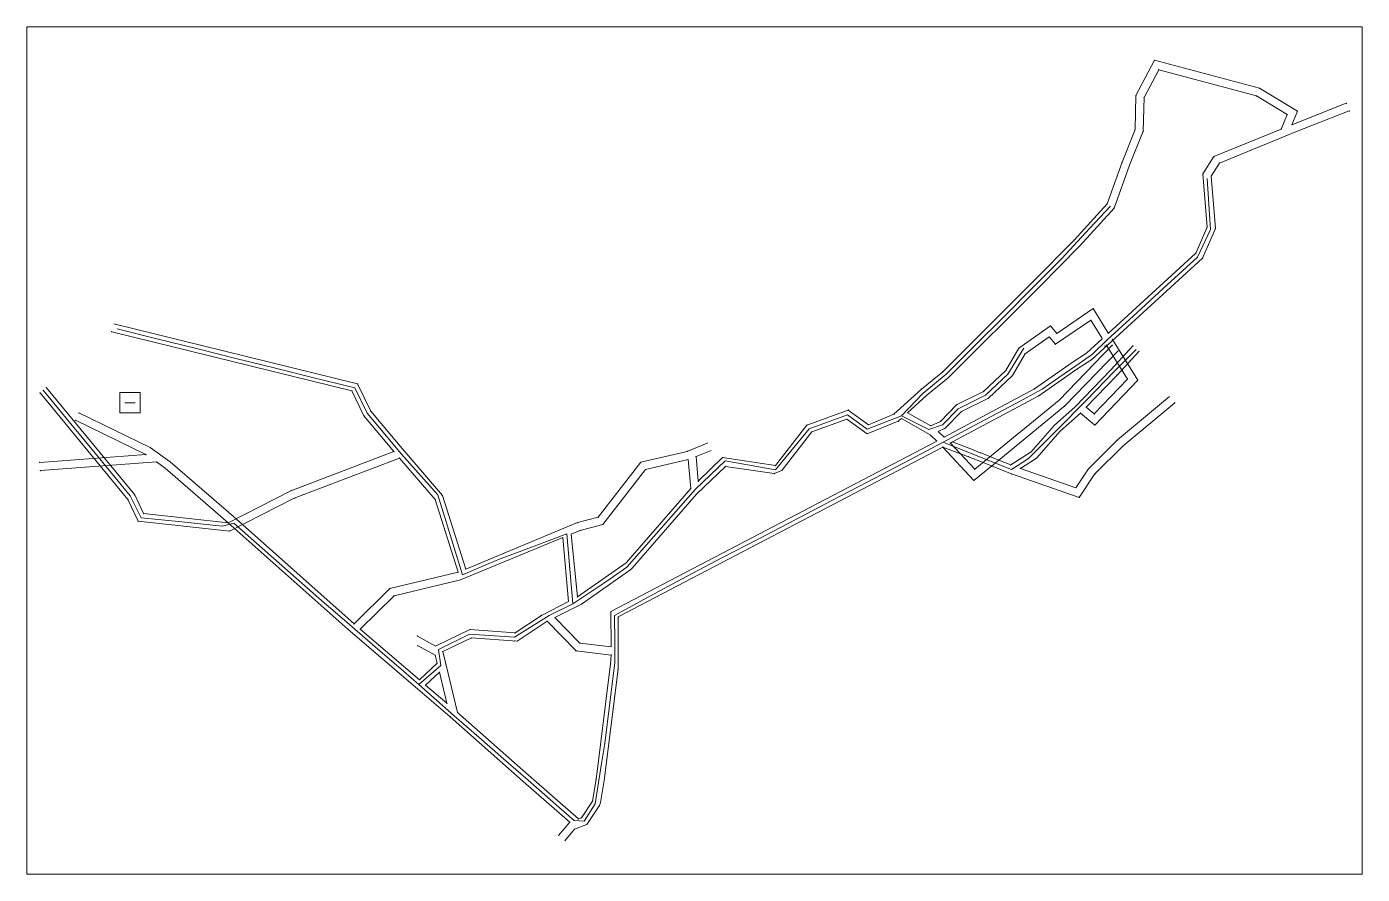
# Paper-space layout 'Layout1' of a CAD drawing. Header units: metres. Extents: x 40 to 364, y 26 to 231.
# The model-space entities are those that its viewports show. They can reach past a viewport. Long polylines and large blocks are cut down to what shows.
import ezdxf

# ---------------------------------------------------------------- set-up
doc = ezdxf.new("R2010")
doc.units = ezdxf.units.M
doc.layers.get('0').update_dxf_attribs({"color": 5, "lineweight": 0})
for name, color, linetype, lineweight in [('BASYUKARiLAR_DUZENLE', 22, 'Continuous', 0), ('DESENDRE_DUZENLEME', 1, 'Continuous', 0), ('GEOFENCE', 3, 'Continuous', 0), ('INIT_COORD', 5, 'Continuous', 0), ('LAGiM_DUZENLEME', 4, 'Continuous', 0), ('TABAN_YOLU_DUZENLEME', 1, 'Continuous', 0), ('YENI_NOKTA_DUZENLEME', 1, 'Continuous', 0)]:
    doc.layers.add(name, color=color, linetype=linetype, lineweight=lineweight)

msp = doc.modelspace()

# ---------------------------------------------------------------- linework, layer by layer
at = {"layer": 'BASYUKARiLAR_DUZENLE', "lineweight": 0}
for p, q in [((415661.58, 4527719.25, 496.1), (415713.01, 4527705.48, 472.55)), ((415713.01, 4527705.48, 472.55), (415731.56, 4527694.27, 458.23)), ((415630.3, 4527591.9, 501), (415635.64, 4527583.31, 463.87)), ((415609.89, 4527583.72, 495.2), (415612.97, 4527580.1, 501.4)), ((415637.82, 4527579.81, 501), (415648.29, 4527562.98, 463.87)), ((415537.49, 4527543.72, 494.55), (415551.67, 4527535.67, 495)), ((415551.67, 4527535.67, 495), (415554.81, 4527532.66, 457.45)), ((415434.31, 4527509.45, 493.91), (415433.01, 4527523.6, 522.1)), ((415573.05, 4527513.43, 495.19), (415557.86, 4527529.74, 457.45)), ((415364, 4527444.4, 493.81), (415378.18, 4527429.88, 470.03)), ((415378.18, 4527429.88, 470.03), (415395.41, 4527427.88, 456.3))]:
    msp.add_line(p, q, dxfattribs=at)
at = {"layer": 'DESENDRE_DUZENLEME', "lineweight": 0}
for p, q in [((415268.29, 4527557.21, 566.34), (415274.17, 4527545.09, 560.49)), ((415271.07, 4527560.64, 566.34), (415277.55, 4527547.29, 560.49)), ((415274.17, 4527545.09, 560.49), (415288.93, 4527527.55, 554.25)), ((415277.55, 4527547.29, 560.49), (415291.98, 4527530.14, 554.25)), ((415291.98, 4527530.14, 554.25), (415312.69, 4527505.98, 539.5)), ((415291.7, 4527524.33, 554.25), (415309.13, 4527503.99, 539.5)), ((415176.86, 4527519.4, 570.2), (415207.68, 4527492.7, 553.6)), ((415179.33, 4527522.55, 570.2), (415210.32, 4527495.7, 553.6)), ((415309.13, 4527503.99, 539.5), (415320.36, 4527468.45, 521.65)), ((415312.69, 4527505.98, 539.5), (415324.07, 4527469.98, 521.65)), ((415207.68, 4527492.7, 553.6), (415266.51, 4527440.32, 521)), ((415210.32, 4527495.7, 553.6), (415269.36, 4527443.14, 521)), ((415300.44, 4527411.31, 500.77), (415266.51, 4527440.32, 521)), ((415272.42, 4527440.53, 521), (415301.39, 4527415.77, 500.77)), ((415304.45, 4527413.15, 500.77), (415314.87, 4527404.24, 492.77)), ((415316.48, 4527397.6, 492.77), (415300.44, 4527411.31, 500.77)), ((415320.07, 4527399.76, 492.77), (415354.87, 4527368.98, 456.25)), ((415316.48, 4527397.6, 492.77), (415352.22, 4527365.99, 456.25))]:
    msp.add_line(p, q, dxfattribs=at)
msp.add_point((415379.28, 4527347.59, 456.5), dxfattribs=at)
at = {"layer": 'GEOFENCE'}
for p, q in [((415687.68, 4527656.26, 458), (415687.37, 4527661.25, 458)), ((415688.93, 4527636.3, 457.99), (415687.68, 4527656.26, 458)), ((415629.68, 4527636.75, 495.55), (415639.89, 4527647.74, 495.6)), ((415616.07, 4527622.1, 495.49), (415629.68, 4527636.75, 495.55)), ((415682.54, 4527622.73, 457.91), (415688.93, 4527636.3, 457.99)), ((415601.94, 4527607.94, 495.35), (415616.07, 4527622.1, 495.49)), ((415667.78, 4527609.24, 457.79), (415682.54, 4527622.73, 457.91)), ((415653.02, 4527595.74, 457.66), (415667.78, 4527609.24, 457.79)), ((415587.82, 4527593.78, 495.22), (415601.94, 4527607.94, 495.35)), ((415638.26, 4527582.25, 457.53), (415653.02, 4527595.74, 457.66)), ((415573.68, 4527579.64, 495.06), (415587.82, 4527593.78, 495.22)), ((415172.71, 4527582.84, 565.43), (415153.3, 4527587.66, 565.27)), ((415192.12, 4527578.02, 565.6), (415172.71, 4527582.84, 565.43)), ((415211.53, 4527573.21, 565.77), (415192.12, 4527578.02, 565.6)), ((415559.53, 4527565.5, 494.89), (415573.68, 4527579.64, 495.06)), ((415589.68, 4527565.43, 495.17), (415597.46, 4527578.26, 495.12)), ((415631.08, 4527575.28, 457.46), (415638.26, 4527582.25, 457.53)), ((415641.89, 4527566.97, 457.97), (415652.52, 4527577.56, 457.98)), ((415230.94, 4527568.39, 565.93), (415211.53, 4527573.21, 565.77)), ((415614.71, 4527563.8, 457.46), (415622.9, 4527569.54, 457.46)), ((415622.9, 4527569.54, 457.46), (415631.08, 4527575.28, 457.46)), ((415250.35, 4527563.57, 566.1), (415230.94, 4527568.39, 565.93)), ((415269.76, 4527558.75, 566.26), (415250.35, 4527563.57, 566.1)), ((415547.98, 4527555.94, 494.6), (415559.53, 4527565.5, 494.89)), ((415578.74, 4527555.18, 495.17), (415589.68, 4527565.43, 495.17)), ((415606.53, 4527558.05, 457.46), (415614.71, 4527563.8, 457.46)), ((415628.04, 4527552.54, 457.97), (415641.89, 4527566.97, 457.97)), ((415117.13, 4527557.57, 554.09), (415129.85, 4527542.13, 553.77)), ((415275.79, 4527546.28, 560.52), (415269.76, 4527558.75, 566.26)), ((415593.3, 4527550.98, 457.45), (415606.53, 4527558.05, 457.46)), ((415157.11, 4527551.44, 570.38), (415162.11, 4527551.44, 570.38)), ((415537.59, 4527545.12, 494.56), (415547.98, 4527555.94, 494.6)), ((415565.36, 4527548.39, 495.17), (415578.74, 4527555.18, 495.17)), ((415575.67, 4527541.54, 457.45), (415593.3, 4527550.98, 457.45)), ((415613.94, 4527538.36, 457.84), (415628.04, 4527552.54, 457.97)), ((415280.15, 4527541.1, 558.75), (415275.79, 4527546.28, 560.52)), ((415492.31, 4527538.67, 495.95), (415511.04, 4527545.54, 494.52)), ((415511.04, 4527545.54, 494.52), (415520.82, 4527538.58, 494.5)), ((415520.82, 4527538.58, 494.5), (415537.59, 4527545.12, 494.56)), ((415537.59, 4527545.12, 494.56), (415550.98, 4527538.37, 494.97)), ((415557.62, 4527540.57, 495.12), (415565.36, 4527548.39, 495.17)), ((415129.85, 4527542.13, 553.77), (415142.56, 4527526.7, 553.45)), ((415292.63, 4527526.3, 553.71), (415280.15, 4527541.1, 558.75)), ((415475.81, 4527518.66, 494.12), (415492.31, 4527538.67, 495.95)), ((415550.98, 4527538.37, 494.97), (415557.62, 4527540.57, 495.12)), ((415558.04, 4527532.09, 457.46), (415575.67, 4527541.54, 457.45)), ((415599.83, 4527524.18, 457.71), (415613.94, 4527538.36, 457.84)), ((415538.55, 4527521.89, 457.36), (415558.04, 4527532.09, 457.46)), ((415558.04, 4527532.09, 457.46), (415576.61, 4527524.67, 457.47)), ((415142.56, 4527526.7, 553.45), (415155.27, 4527511.26, 553.13)), ((415310.49, 4527506.37, 540.15), (415292.63, 4527526.3, 553.71)), ((415576.61, 4527524.67, 457.47), (415591.46, 4527518.72, 457.7)), ((415591.46, 4527518.72, 457.7), (415599.83, 4527524.18, 457.71)), ((415436.73, 4527509.17, 493.92), (415451.19, 4527522.99, 494)), ((415451.19, 4527522.99, 494), (415475.81, 4527518.66, 494.12)), ((415520.83, 4527512.61, 457.27), (415538.55, 4527521.89, 457.36)), ((415155.27, 4527511.26, 553.13), (415159.72, 4527505.86, 553.01)), ((415503.11, 4527503.33, 457.19), (415520.83, 4527512.61, 457.27)), ((415159.72, 4527505.86, 553.01), (415165.05, 4527495.11, 553)), ((415317.16, 4527484.57, 529.88), (415310.49, 4527506.37, 540.15)), ((415429.47, 4527500.91, 493.86), (415436.73, 4527509.17, 493.92)), ((415416.26, 4527485.89, 493.74), (415429.47, 4527500.91, 493.86)), ((415485.4, 4527494.05, 457.1), (415503.11, 4527503.33, 457.19)), ((415165.05, 4527495.11, 553), (415184.94, 4527493.04, 553.28)), ((415184.94, 4527493.04, 553.28), (415204.83, 4527490.98, 553.55)), ((415204.83, 4527490.98, 553.55), (415210.54, 4527492.52, 552.52)), ((415210.54, 4527492.52, 552.52), (415224.41, 4527480.28, 544.93)), ((415467.66, 4527484.81, 457.01), (415485.4, 4527494.05, 457.1)), ((415322.5, 4527467.14, 521.67), (415317.16, 4527484.57, 529.88)), ((415373.65, 4527487.25, 522.78), (415350.24, 4527478.5, 521.95)), ((415375.28, 4527468.16, 506.72), (415373.65, 4527487.25, 522.78)), ((415403.06, 4527470.86, 493.63), (415416.26, 4527485.89, 493.74)), ((415449.92, 4527475.57, 456.92), (415467.66, 4527484.81, 457.01)), ((415224.41, 4527480.28, 544.93), (415238.28, 4527468.03, 537.33)), ((415350.24, 4527478.5, 521.95), (415340.88, 4527475.01, 521.61)), ((415340.88, 4527475.01, 521.61), (415331.69, 4527471.07, 521.64)), ((415432.19, 4527466.32, 456.84), (415449.92, 4527475.57, 456.92)), ((415238.28, 4527468.03, 537.33), (415252.16, 4527455.79, 529.74)), ((415331.69, 4527471.07, 521.64), (415322.5, 4527467.14, 521.67)), ((415376.59, 4527452.89, 493.87), (415375.28, 4527468.16, 506.72)), ((415393.13, 4527464.12, 493.72), (415403.06, 4527470.86, 493.63)), ((415414.61, 4527456.79, 456.74), (415432.19, 4527466.32, 456.84)), ((415376.59, 4527452.89, 493.87), (415393.13, 4527464.12, 493.72)), ((415252.16, 4527455.79, 529.74), (415265.95, 4527443.84, 521.56)), ((415364.88, 4527447.23, 493.91), (415376.59, 4527452.89, 493.87)), ((415397.03, 4527447.25, 456.65), (415414.61, 4527456.79, 456.74)), ((415347.92, 4527436.68, 492.99), (415364.88, 4527447.23, 493.91)), ((415397.14, 4527434.26, 456.45), (415397.03, 4527447.25, 456.65)), ((415265.95, 4527443.84, 521.56), (415279.73, 4527431.88, 513.38)), ((415310.69, 4527430.59, 492.81), (415325.96, 4527438.06, 492.61)), ((415325.96, 4527438.06, 492.61), (415347.92, 4527436.68, 492.99)), ((415397.09, 4527424.26, 456.29), (415397.14, 4527434.26, 456.45)), ((415279.73, 4527431.88, 513.38), (415293.52, 4527419.93, 505.19)), ((415311.93, 4527422.78, 491.58), (415310.69, 4527430.59, 492.81)), ((415293.52, 4527419.93, 505.19), (415301.11, 4527413.35, 500.69)), ((415301.11, 4527413.35, 500.69), (415311.93, 4527422.78, 491.58)), ((415394.67, 4527404.41, 456.38), (415397.09, 4527424.26, 456.29)), ((415301.11, 4527413.35, 500.69), (415318.47, 4527398.07, 491.2)), ((415392.24, 4527384.55, 456.48), (415394.67, 4527404.41, 456.38)), ((415318.47, 4527398.07, 491.2), (415330.52, 4527387.56, 479.19)), ((415330.52, 4527387.56, 479.19), (415342.57, 4527377.05, 467.18)), ((415390.67, 4527374.68, 456.48), (415392.24, 4527384.55, 456.48)), ((415342.57, 4527377.05, 467.18), (415354.63, 4527366.54, 455.17)), ((415387.53, 4527354.93, 456.5), (415390.67, 4527374.68, 456.48)), ((415354.63, 4527366.54, 455.17), (415369.65, 4527353.37, 456.08)), ((415382.15, 4527346.49, 456.5), (415387.53, 4527354.93, 456.5)), ((415369.65, 4527353.37, 456.08), (415377.16, 4527346.78, 456.54)), ((415377.16, 4527346.78, 456.54), (415382.15, 4527346.49, 456.5))]:
    msp.add_line(p, q, dxfattribs=at)
at = {"layer": 'INIT_COORD'}
msp.add_point((415117.13, 4527557.57, 554.09), dxfattribs=at)
at = {"layer": 'LAGiM_DUZENLEME', "lineweight": 0}
for p, q in [((415151.64, 4527590.13, 565.25), (415271.07, 4527560.64, 566.34)), ((415150.68, 4527586.25, 565.25), (415268.29, 4527557.21, 566.34)), ((415158.56, 4527504.13, 553), (415115.59, 4527556.29, 554.09)), ((415161.96, 4527506.29, 553), (415118.67, 4527558.84, 554.09)), ((415169.43, 4527529.52, 570.02), (415134.61, 4527546.44, 570.38)), ((415167.39, 4527526.06, 570.02), (415132.86, 4527542.84, 570.38)), ((415562.55, 4527532.25, 457.45), (415571.92, 4527528.74, 457.4)), ((415115.42, 4527522.2, 569.75), (415167.39, 4527526.06, 570.02)), ((415169.43, 4527529.52, 570.02), (415179.33, 4527522.55, 570.2)), ((415557.86, 4527529.74, 457.45), (415570.46, 4527525.01, 457.4)), ((415570.46, 4527525.01, 457.4), (415574.67, 4527523.29, 457.46)), ((415571.92, 4527528.74, 457.4), (415576.18, 4527526.99, 457.46)), ((415576.15, 4527527, 457.46), (415585.21, 4527523.38, 457.7)), ((415115.71, 4527518.21, 569.75), (415172.54, 4527522.44, 570.02)), ((415172.54, 4527522.44, 570.02), (415176.86, 4527519.4, 570.2)), ((415574.67, 4527523.29, 457.46), (415591.47, 4527516.56, 457.7)), ((415585.21, 4527523.38, 457.46), (415591.06, 4527521.03, 457.7)), ((415595.79, 4527519.29, 457.7), (415622.99, 4527509.84, 457.8)), ((415591.47, 4527516.56, 457.7), (415624.6, 4527505.04, 457.8)), ((415163.63, 4527493.42, 553), (415158.56, 4527504.13, 553)), ((415166.29, 4527497.16, 553), (415161.96, 4527506.29, 553)), ((415163.63, 4527493.42, 553), (415208.43, 4527488.59, 553.6)), ((415166.29, 4527497.16, 553), (415207.68, 4527492.7, 553.6)), ((415309.28, 4527432.24, 492.5), (415326.13, 4527440.36, 492.6)), ((415326.13, 4527440.36, 492.6), (415348.23, 4527438.68, 493)), ((415300.39, 4527437.16, 492.6), (415309.28, 4527432.24, 492.5)), ((415300.52, 4527432.52, 492.6), (415309.16, 4527427.74, 492.5)), ((415312.84, 4527429.52, 492.5), (415326.9, 4527436.29, 492.6)), ((415326.9, 4527436.29, 492.6), (415349.31, 4527434.58, 493)), ((415309.16, 4527427.74, 492.5), (415310.09, 4527423.91, 492.77)), ((415312.84, 4527429.52, 492.5), (415314.44, 4527422.94, 492.77)), ((415310.09, 4527423.91, 492.77), (415301.39, 4527415.77, 500.77)), ((415311.17, 4527419.45, 492.5), (415304.45, 4527413.15, 500.77)), ((415311.17, 4527419.45, 492.5), (415314.87, 4527404.24, 492.77)), ((415314.44, 4527422.94, 492.5), (415320.07, 4527399.76, 492.77)), ((415387.96, 4527366.96, 456.55), (415395.01, 4527423.51, 456.3)), ((415391.92, 4527366.39, 456.55), (415398.71, 4527420.91, 456.3)), ((415354.86, 4527368.99, 456.25), (415379.28, 4527347.59, 456.5)), ((415386.24, 4527356.32, 456.5), (415387.96, 4527366.96, 456.55)), ((415352.22, 4527365.99, 456.25), (415375.05, 4527345.97, 456.5)), ((415390.19, 4527355.68, 456.5), (415391.92, 4527366.39, 456.55)), ((415380.73, 4527348.14, 456.5), (415386.24, 4527356.32, 456.5)), ((415383.34, 4527344.86, 456.5), (415389.56, 4527354.09, 456.5)), ((415379.28, 4527347.59, 456.5), (415380.73, 4527348.14, 456.5)), ((415375.05, 4527345.97, 456.5), (415369.55, 4527339.46, 456.63)), ((415377.44, 4527342.6, 456.5), (415372.6, 4527336.88, 456.63)), ((415377.44, 4527342.6, 456.5), (415383.34, 4527344.86, 456.5))]:
    msp.add_line(p, q, dxfattribs=at)
at = {"layer": 'LAGiM_DUZENLEME'}
msp.add_line((415389.56, 4527354.09, 456.5), (415390.19, 4527355.68, 456.5), dxfattribs=at)
at = {"layer": 'LAGiM_DUZENLEME', "elevation": 570.38}
msp.add_lwpolyline([(415154.61, 4527556.44), (415154.61, 4527546.44), (415164.61, 4527546.44), (415164.61, 4527556.44)], close=True, dxfattribs=at)
at = {"layer": 'LAGiM_DUZENLEME', "lineweight": 0}
for p in [(415561.5, 4527531.69, 457.45), (415562.55, 4527532.25, 457.45), (415310.09, 4527423.91, 492.5), (415311.17, 4527419.45, 492.5), (415314.44, 4527422.94, 492.5), (415301.39, 4527415.77, 500.77), (415304.45, 4527413.15, 500.77), (415300.44, 4527411.31, 500.77)]:
    msp.add_point(p, dxfattribs=at)
at = {"layer": 'TABAN_YOLU_DUZENLEME', "lineweight": 0}
for p, q in [((415661.58, 4527719.25, 496.1), (415652.4, 4527701.99, 496.07)), ((415663.62, 4527714.56, 496.1), (415656.38, 4527700.95, 496.07)), ((415663.62, 4527714.56, 496.1), (415711.43, 4527701.76, 472.55)), ((415652.4, 4527701.99, 496.07), (415652.03, 4527685.27, 495.86)), ((415656.38, 4527700.95, 496.07), (415656.02, 4527684.46, 495.86)), ((415711.43, 4527701.76, 472.55), (415726.54, 4527692.63, 458.23)), ((415755.43, 4527698.13, 458.26), (415728.8, 4527687.66, 458.22)), ((415728.8, 4527687.66, 458.22), (415731.56, 4527694.27, 458.23)), ((415756.9, 4527694.41, 458.26), (415730.29, 4527683.95, 458.22)), ((415723.58, 4527685.53, 458.22), (415726.54, 4527692.63, 458.23)), ((415652.03, 4527685.27, 495.86), (415645.61, 4527669.3, 495.76)), ((415656.02, 4527684.46, 495.86), (415649.34, 4527667.87, 495.76)), ((415723.58, 4527685.53, 458.22), (415690.6, 4527672.05, 458.16)), ((415730.29, 4527683.95, 458.22), (415693.3, 4527668.83, 458.16)), ((415645.61, 4527669.3, 495.76), (415638.26, 4527648.91, 495.6)), ((415649.34, 4527667.87, 495.76), (415641.75, 4527646.81, 495.6)), ((415690.6, 4527672.05, 458.16), (415685.21, 4527663.53, 458)), ((415693.3, 4527668.83, 458.16), (415689.3, 4527662.52, 458)), ((415685.21, 4527663.53, 458), (415687.31, 4527637.52, 457.99)), ((415689.3, 4527662.52, 458), (415691.38, 4527636.85, 457.99)), ((415638.26, 4527648.91, 495.6), (415622.1, 4527631.1, 495.52)), ((415641.75, 4527646.81, 495.6), (415625, 4527628.35, 495.52)), ((415687.31, 4527637.52, 457.99), (415681.77, 4527624.74, 457.92)), ((415691.38, 4527636.85, 457.99), (415685.1, 4527622.35, 457.92)), ((415622.1, 4527631.1, 495.52), (415602.12, 4527610.84, 495.41)), ((415625, 4527628.35, 495.52), (415604.95, 4527608.02, 495.41)), ((415602.12, 4527610.84, 495.41), (415557.78, 4527566.65, 494.88)), ((415604.95, 4527608.02, 495.41), (415560.46, 4527563.67, 494.88)), ((415613.69, 4527585.43, 501.4), (415631.49, 4527597.55, 501)), ((415631.49, 4527597.55, 501), (415638.72, 4527585.94, 463.87)), ((415610.57, 4527589.08, 495.2), (415595.07, 4527578.19, 495.13)), ((415610.57, 4527589.08, 495.2), (415613.69, 4527585.43, 501.4)), ((415612.97, 4527580.1, 501.4), (415630.3, 4527591.9, 501)), ((415609.89, 4527583.72, 495.2), (415598.09, 4527575.43, 495.13)), ((415640.87, 4527582.49, 501), (415653.33, 4527562.46, 463.87)), ((415595.07, 4527578.19, 495.13), (415588.76, 4527567.31, 495.17)), ((415640.79, 4527579.65, 495.17), (415614.77, 4527552.68, 495.95)), ((415643.67, 4527576.87, 495.17), (415617.65, 4527549.9, 495.95)), ((415640.29, 4527567.75, 457.98), (415650.95, 4527579.29, 457.98)), ((415640.29, 4527567.75, 457.98), (415650.95, 4527579.29, 457.98)), ((415643.2, 4527565, 457.98), (415653.89, 4527576.58, 457.98)), ((415598.09, 4527575.43, 495.13), (415591.93, 4527564.8, 495.17)), ((415621.25, 4527571.2, 457.46), (415602.7, 4527558.27, 457.46)), ((415628.28, 4527575.77, 457.46), (415621.25, 4527571.2, 457.46)), ((415630.83, 4527572.65, 457.46), (415623.48, 4527567.88, 457.46)), ((415557.78, 4527566.65, 494.88), (415547.35, 4527558.16, 494.6)), ((415560.46, 4527563.67, 494.88), (415549.96, 4527555.13, 494.6)), ((415588.76, 4527567.31, 495.17), (415577.82, 4527556.96, 495.17)), ((415580.13, 4527553.64, 495.17), (415591.93, 4527564.8, 495.17)), ((415623.48, 4527567.88, 457.46), (415604.79, 4527554.86, 457.46)), ((415622.51, 4527549.28, 457.84), (415640.29, 4527567.75, 457.98)), ((415628.06, 4527549.28, 457.84), (415643.2, 4527565, 457.98)), ((415632, 4527545.97, 468.87), (415648.29, 4527562.98, 463.87)), ((415547.35, 4527558.16, 494.6), (415533.83, 4527545.79, 494.55)), ((415602.7, 4527558.27, 457.46), (415558.53, 4527534.64, 457.45)), ((415577.82, 4527556.96, 495.17), (415564.57, 4527550.44, 495.17)), ((415602.7, 4527558.27, 457.46), (415602.51, 4527558.14, 457.46)), ((415602.91, 4527558.38, 457.46), (415602.7, 4527558.27, 457.45)), ((415632.3, 4527540.5, 468.87), (415653.33, 4527562.46, 463.87)), ((415549.96, 4527555.13, 494.6), (415540.59, 4527546.56, 494.55)), ((415564.57, 4527550.44, 495.17), (415556.6, 4527542.28, 495.12)), ((415604.79, 4527554.86, 457.46), (415562.55, 4527532.25, 457.45)), ((415566.95, 4527547.16, 495.17), (415580.13, 4527553.64, 495.17)), ((415668.88, 4527554.55, 458), (415643.42, 4527533.25, 458)), ((415671.45, 4527551.48, 458), (415646.12, 4527530.29, 458)), ((415511.51, 4527547.83, 494.51), (415491.23, 4527540.52, 495.96)), ((415510.87, 4527543.35, 494.51), (415493.68, 4527537.15, 495.96)), ((415520.78, 4527536.15, 494.5), (415510.87, 4527543.35, 494.51)), ((415521.33, 4527540.69, 494.5), (415511.51, 4527547.83, 494.51)), ((415533.83, 4527545.79, 494.55), (415521.33, 4527540.69, 494.5)), ((415537.49, 4527543.72, 494.6), (415536, 4527542.36, 494.55)), ((415540.59, 4527546.56, 494.55), (415551.88, 4527540.15, 495)), ((415558.93, 4527538.95, 495.12), (415566.95, 4527547.16, 495.17)), ((415612.49, 4527540.42, 457.84), (415622.51, 4527549.28, 457.84)), ((415615.33, 4527537.59, 457.84), (415625.28, 4527546.39, 457.84)), ((415625.28, 4527546.39, 457.84), (415632.3, 4527540.5, 468.87)), ((415628.06, 4527549.28, 457.84), (415632, 4527545.97, 468.87)), ((415491.23, 4527540.52, 495.96), (415475.8, 4527520.69, 494.12)), ((415493.68, 4527537.15, 495.96), (415478.96, 4527518.23, 494.12)), ((415536, 4527542.36, 494.55), (415520.78, 4527536.15, 494.5)), ((415556.6, 4527542.28, 495.12), (415551.88, 4527540.15, 495)), ((415555.6, 4527537.44, 495), (415558.93, 4527538.95, 495.12)), ((415555.6, 4527537.44, 495), (415558.53, 4527534.64, 457.45)), ((415601.09, 4527527.39, 457.71), (415612.49, 4527540.42, 457.84)), ((415603.72, 4527524.33, 457.71), (415615.33, 4527537.59, 457.84)), ((415554.81, 4527532.66, 457.45), (415395.23, 4527449.15, 456.66)), ((415432.64, 4527527.62, 522.1), (415442.75, 4527531.75, 522.25)), ((415562.55, 4527532.25, 457.46), (415561.5, 4527531.69, 457.45)), ((415573.42, 4527518.9, 495.19), (415561.5, 4527531.69, 457.45)), ((415643.42, 4527533.25, 458), (415629.2, 4527519.12, 457.86)), ((415646.12, 4527530.29, 458), (415632.3, 4527516.56, 457.86)), ((415238.45, 4527508.32, 553.8), (415288.93, 4527527.55, 554.25)), ((415240.07, 4527504.66, 553.8), (415291.7, 4527524.33, 554.25)), ((415557.86, 4527529.74, 457.45), (415398.81, 4527446.51, 456.66)), ((415409.82, 4527522.29, 522), (415432.64, 4527527.62, 522.1)), ((415412.11, 4527518.72, 522), (415433.01, 4527523.6, 522.1)), ((415436.9, 4527525.04, 522.1), (415444.26, 4527528.05, 522.25)), ((415438, 4527513.02, 493.91), (415436.9, 4527525.04, 522.1)), ((415449.91, 4527524.55, 494), (415438, 4527513.02, 493.91)), ((415475.8, 4527520.69, 494.12), (415449.91, 4527524.55, 494)), ((415579.81, 4527524.13, 495.95), (415573.42, 4527518.9, 495.19)), ((415591.06, 4527521.03, 457.7), (415601.09, 4527527.39, 457.71)), ((415595.79, 4527519.29, 457.7), (415603.72, 4527524.33, 457.71)), ((415389, 4527495.35, 522), (415409.82, 4527522.29, 522)), ((415391.33, 4527491.82, 522), (415412.11, 4527518.72, 522)), ((415451.27, 4527520.3, 494), (415437.22, 4527506.7, 493.91)), ((415475.22, 4527516.73, 494.12), (415451.27, 4527520.3, 494)), ((415585.21, 4527523.38, 495.95), (415573.05, 4527513.43, 495.19)), ((415629.2, 4527519.12, 457.86), (415622.99, 4527509.84, 457.8)), ((415632.3, 4527516.56, 457.86), (415624.6, 4527505.04, 457.8)), ((415207.68, 4527492.7, 553.6), (415238.45, 4527508.32, 553.8)), ((415208.43, 4527488.59, 553.6), (415240.07, 4527504.66, 553.8)), ((415434.31, 4527509.45, 493.91), (415402.65, 4527473.01, 493.62)), ((415437.22, 4527506.7, 493.91), (415405.67, 4527470.38, 493.62)), ((415324.07, 4527469.98, 521.65), (415378.9, 4527492.75, 522)), ((415378.9, 4527492.75, 522), (415389, 4527495.35, 522)), ((415380.17, 4527488.95, 522), (415391.33, 4527491.82, 522)), ((415321.6, 4527464.63, 521.65), (415371.68, 4527485.42, 521.95)), ((415375.79, 4527487.13, 521.97), (415380.17, 4527488.95, 522)), ((415402.65, 4527473.01, 493.62), (415378.8, 4527456.3, 493.9)), ((415286.94, 4527460.51, 521.3), (415320.36, 4527468.45, 521.65)), ((415288.96, 4527456.88, 521.3), (415321.6, 4527464.63, 521.65)), ((415404.95, 4527469.73, 493.62), (415380.87, 4527452.86, 493.9)), ((415269.36, 4527443.14, 521), (415286.94, 4527460.51, 521.3)), ((415272.42, 4527440.53, 521), (415288.96, 4527456.88, 521.3)), ((415374.37, 4527454.04, 493.88), (415361.15, 4527447.31, 493.81)), ((415380.87, 4527452.86, 493.9), (415367.81, 4527446.21, 493.81)), ((415361.15, 4527447.31, 493.81), (415348.23, 4527438.68, 493)), ((415367.81, 4527446.21, 493.81), (415380.05, 4527433.69, 470.03)), ((415395.23, 4527449.15, 456.66), (415395.37, 4527431.91, 456.3)), ((415398.81, 4527446.51, 456.66), (415398.71, 4527420.91, 456.3)), ((415364, 4527444.4, 493.81), (415349.31, 4527434.58, 493)), ((415380.05, 4527433.69, 470.03), (415395.37, 4527431.91, 456.3)), ((415395.01, 4527423.51, 456.3), (415395.41, 4527427.88, 456.3))]:
    msp.add_line(p, q, dxfattribs=at)
at = {"layer": 'TABAN_YOLU_DUZENLEME'}
for p, q in [((415630.83, 4527572.65, 457.46), (415685.1, 4527622.35, 457.92)), ((415638.74, 4527585.35, 457.55), (415681.79, 4527624.77, 457.92)), ((415628.28, 4527575.77, 457.46), (415635.88, 4527582.73, 457.52)), ((415635.88, 4527582.73, 457.52), (415635.64, 4527583.31, 463.87)), ((415638.72, 4527585.94, 463.87), (415638.74, 4527585.35, 457.55)), ((415579.81, 4527524.13, 495.95), (415614.77, 4527552.68, 495.95)), ((415585.21, 4527523.38, 495.95), (415617.65, 4527549.9, 495.95)), ((415475.22, 4527516.73, 494.12), (415478.96, 4527518.23, 494.12)), ((415374.37, 4527454.04, 493.88), (415371.68, 4527485.42, 521.95)), ((415378.8, 4527456.3, 493.9), (415375.79, 4527487.13, 521.97)), ((415404.95, 4527469.73, 493.62), (415405.67, 4527470.38, 493.62))]:
    msp.add_line(p, q, dxfattribs=at)
at = {"layer": 'TABAN_YOLU_DUZENLEME', "lineweight": 0}
for p in [(415663.62, 4527714.56, 496.1), (415656.38, 4527700.95, 496.07), (415711.43, 4527701.76, 472.55), (415756.9, 4527694.41, 458.26), (415726.54, 4527692.63, 458.23), (415656.02, 4527684.46, 495.86), (415723.58, 4527685.53, 458.22), (415693.3, 4527668.83, 458.16), (415689.3, 4527662.52, 458), (415641.75, 4527646.81, 495.6), (415691.38, 4527636.85, 457.99), (415685.1, 4527622.35, 457.92), (415631.49, 4527597.55, 501), (415610.57, 4527589.08, 495.2), (415613.69, 4527585.43, 501.4), (415635.64, 4527583.31, 457.57), (415638.72, 4527585.94, 457.57), (415640.87, 4527582.49, 457.57), (415595.07, 4527578.19, 495.13), (415640.79, 4527579.65, 495.17), (415650.95, 4527579.29, 457.98), (415628.28, 4527575.77, 457.46), (415560.46, 4527563.67, 494.88), (415588.76, 4527567.31, 495.17), (415115.59, 4527556.29, 554.09), (415271.07, 4527560.64, 566.34), (415577.82, 4527556.96, 495.17), (415602.7, 4527558.27, 457.46), (415653.33, 4527562.46, 463.87), (415564.57, 4527550.44, 495.17), (415615.12, 4527553, 495.95), (415134.61, 4527546.44, 570.38), (415277.55, 4527547.29, 560.49), (415537.49, 4527543.72, 494.55), (415540.59, 4527546.56, 494.55), (415628.06, 4527549.28, 457.84), (415632, 4527545.97, 468.87), (415536, 4527542.36, 494.55), (415551.88, 4527540.15, 495), (415556.6, 4527542.28, 495.12), (415612.49, 4527540.42, 457.84), (415632.3, 4527540.5, 468.87), (415558.53, 4527534.64, 457.45), (415643.42, 4527533.25, 458), (415169.69, 4527529.34, 570.02), (415291.7, 4527524.33, 554.25), (415433.01, 4527523.6, 522.1), (415436.9, 4527525.04, 522.1), (415601.09, 4527527.39, 457.71), (415115.71, 4527518.21, 569.75), (415172.54, 4527522.44, 570.02), (415412.11, 4527518.72, 522), (415451.27, 4527520.3, 494), (415573.42, 4527518.9, 495.19), (415591.06, 4527521.03, 457.7), (415595.79, 4527519.29, 457.7), (415629.2, 4527519.12, 457.86), (415438, 4527513.02, 493.91), (415475.22, 4527516.73, 494.12), (415158.56, 4527504.13, 553), (415240.07, 4527504.66, 553.8), (415312.69, 4527505.98, 539.5), (415437.22, 4527506.7, 493.91), (415622.99, 4527509.84, 457.8), (415163.63, 4527493.42, 553), (415391.33, 4527491.82, 522), (415208.43, 4527488.59, 553.6), (415380.17, 4527488.95, 522), (415324.07, 4527469.98, 521.65), (415288.96, 4527456.88, 521.3), (415367.81, 4527446.21, 493.81), (415395.23, 4527449.15, 456.66), (415269.36, 4527443.14, 521), (415272.42, 4527440.53, 521), (415326.13, 4527440.36, 492.6), (415348.23, 4527438.68, 493), (415364, 4527444.4, 493.81), (415300.39, 4527437.16, 492.6), (415380.05, 4527433.69, 470.03), (415312.84, 4527429.52, 492.5), (415398.71, 4527420.91, 456.3), (415314.87, 4527404.24, 492.77), (415320.07, 4527399.76, 492.77)]:
    msp.add_point(p, dxfattribs=at)
at = {"layer": 'YENI_NOKTA_DUZENLEME', "lineweight": 0}
for p in [(415661.58, 4527719.25, 496.1), (415652.4, 4527701.99, 496.07), (415713.01, 4527705.48, 472.55), (415731.56, 4527694.27, 458.23), (415755.43, 4527698.13, 458.26), (415728.8, 4527687.66, 458.22), (415652.03, 4527685.27, 495.86), (415645.61, 4527669.3, 495.76), (415690.6, 4527672.05, 458.16), (415685.21, 4527663.53, 458), (415638.26, 4527648.91, 495.6), (415687.31, 4527637.52, 457.99), (415622.1, 4527631.1, 495.52), (415681.79, 4527624.77, 457.92), (415602.12, 4527610.84, 495.41), (415630.3, 4527591.9, 501), (415150.68, 4527586.25, 565.25), (415609.89, 4527583.72, 495.2), (415612.97, 4527580.1, 501.4), (415637.22, 4527579.2, 457.57), (415643.67, 4527576.87, 495.17), (415653.89, 4527576.58, 457.98), (415598.09, 4527575.43, 495.13), (415630.83, 4527572.65, 457.46), (415557.78, 4527566.65, 494.88), (415591.93, 4527564.8, 495.17), (415623.48, 4527567.88, 457.46), (415643.2, 4527565, 457.98), (415648.29, 4527562.98, 463.87), (415118.67, 4527558.84, 554.09), (415268.29, 4527557.21, 566.34), (415547.35, 4527558.16, 494.6), (415580.13, 4527553.64, 495.17), (415604.79, 4527554.86, 457.46), (415617.65, 4527549.9, 495.95), (415671.45, 4527551.48, 458), (415274.17, 4527545.09, 560.49), (415511.51, 4527547.83, 494.51), (415533.83, 4527545.79, 494.55), (415566.95, 4527547.16, 495.17), (415625.28, 4527546.39, 457.84), (415132.86, 4527542.84, 570.38), (415491.23, 4527540.52, 495.96), (415521.33, 4527540.69, 494.5), (415558.93, 4527538.95, 495.12), (415615.33, 4527537.59, 457.84), (415629.23, 4527543.07, 468.87), (415551.67, 4527535.67, 495), (415646.12, 4527530.29, 458), (415167.39, 4527526.06, 570.02), (415288.93, 4527527.55, 554.25), (415432.64, 4527527.62, 522.1), (415449.91, 4527524.55, 494), (415557.86, 4527529.74, 457.45), (415570.46, 4527525.01, 457.4), (415603.72, 4527524.33, 457.71), (415115.42, 4527522.2, 569.75), (415176.86, 4527519.4, 570.2), (415409.82, 4527522.29, 522), (415475.8, 4527520.69, 494.12), (415573.05, 4527513.43, 495.19), (415591.47, 4527516.56, 457.7), (415632.3, 4527516.56, 457.86), (415161.96, 4527506.29, 553), (415238.45, 4527508.32, 553.8), (415309.13, 4527503.99, 539.5), (415434.31, 4527509.45, 493.91), (415624.6, 4527505.04, 457.8), (415166.29, 4527497.16, 553), (415207.68, 4527492.7, 553.6), (415378.9, 4527492.75, 522), (415389, 4527495.35, 522), (415402.65, 4527473.01, 493.62), (415320.36, 4527468.45, 521.65), (415286.94, 4527460.51, 521.3), (415378.8, 4527456.3, 493.9), (415361.15, 4527447.31, 493.81), (415398.81, 4527446.51, 456.66), (415266.51, 4527440.32, 521), (415300.52, 4527432.52, 492.6), (415326.9, 4527436.29, 492.6), (415347.93, 4527434.69, 493), (415309.16, 4527427.74, 492.5), (415378.18, 4527429.88, 470.03), (415395.41, 4527427.88, 456.3), (415395.01, 4527423.51, 456.3), (415316.48, 4527397.6, 492.77), (415387.96, 4527366.96, 456.55), (415352.22, 4527365.99, 456.25), (415386.24, 4527356.32, 456.5), (415380.73, 4527348.14, 456.5), (415375.05, 4527345.97, 456.5), (415369.55, 4527339.46, 456.63)]:
    msp.add_point(p, dxfattribs=at)

psp = doc.layouts.get("Layout1")

# ---------------------------------------------------------------- viewports
at = {"layer": '0'}
psp.add_viewport(center=(202.5, 128.5), size=(324, 205.6), view_center_point=(415436.16, 4527528.06), view_height=415.2041, dxfattribs=at)

doc.saveas('drawing.dxf')
